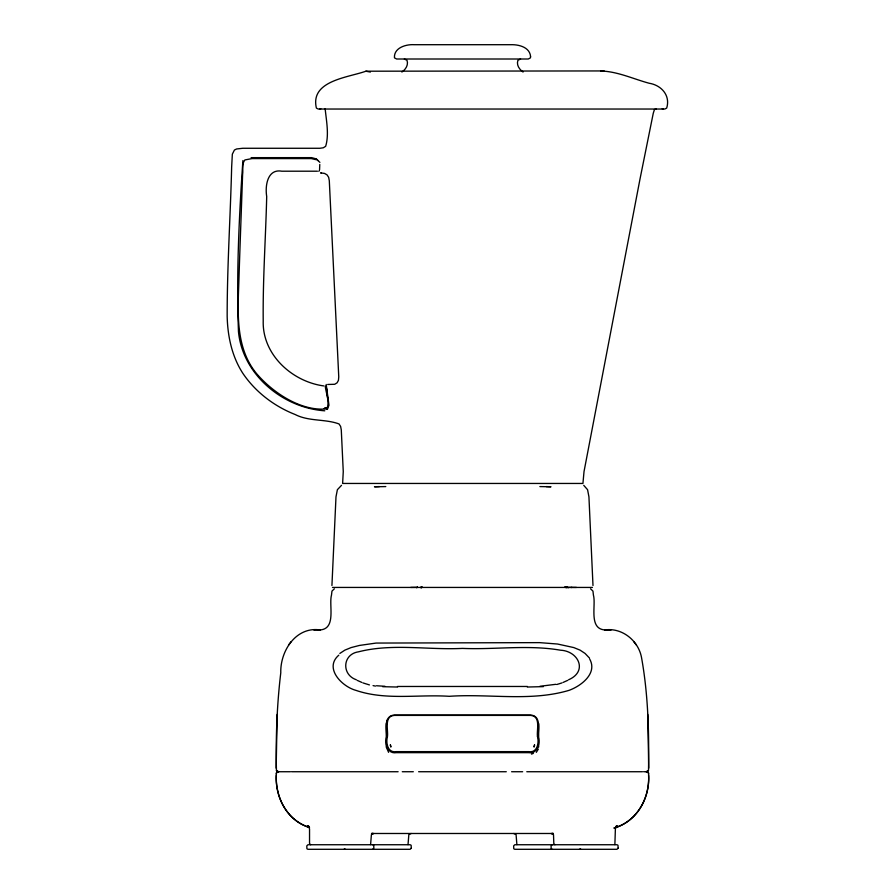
<?xml version="1.0" encoding="UTF-8"?>
<svg xmlns="http://www.w3.org/2000/svg" width="894" height="894" viewBox="0 0 894 894"><rect width="100%" height="100%" fill="white"/><g stroke="black" fill="none" stroke-linecap="round" stroke-linejoin="round"><path stroke-width="1.34" d="M646.463 771.734L648.496 770.717C649.145 732.924 648.239 694.66 641.49 657.358C638.35 640.596 622.023 627.353 604.679 629.946L611.004 630.058M648.742 768.158L647.737 714.429M313.917 630.058L320.231 629.946C296.015 626.236 280.157 651.055 280.783 672.746C276.905 705.21 275.676 738.075 276.447 770.717L278.447 771.734M646.328 771.734L648.452 772.751C650.765 796.319 637.936 821.251 614.144 828.012M648.586 775.31C649.782 798.141 636.975 821.508 614.066 828.023M277.174 714.429L276.157 768.158M331.931 585.525L335.988 496.852L337.384 489.7L341.519 485.33M276.313 775.31C275.285 797.593 287.231 820.692 309.559 827.509C286.337 820.491 274.268 795.783 276.481 772.751L278.582 771.734M276.257 774.014L276.469 772.751M319.56 169.771L319.773 164.429M417.286 586.643L416.738 587.839M242.9 160.562C239.011 217.208 236.284 274.838 238.475 331.73C242.576 374.765 282.996 407.966 324.801 410.804M315.683 159.635L311.313 158.584L252.074 158.584L244.9 159.937C241.57 163.937 243.358 169.782 242.598 174.553C241.369 210.302 239.983 246.051 238.854 281.8C237.77 312.922 235.413 348.168 256.701 373.759C273.005 392.801 301.189 411.542 326.779 408.882C330.042 401.965 325.941 393.326 325.226 385.94M421.409 587.839L421.957 586.643M319.236 170.665L318.823 171.324M387.359 719.771L386.264 723.537L386.264 747.06L388.599 752.346M538.367 749.049L536.311 752.346M291.086 641.724L288.516 645.043M327.383 409.418L328.958 405.206L326.209 384.454M338.804 655.168C323.773 668.097 341.944 686.592 355.879 690.347C385.783 700.605 418.236 694.247 449.257 696.314C488.951 693.52 530.466 701.846 569.042 690.347C581.022 686.044 597.695 673.45 589.738 659.146M370.597 844.618L371.401 834.65L373.748 833.487M408.022 844.618L408.837 834.65L411.173 833.487M648.474 770.717L645.949 771.734M614.871 844.618L615.385 828.939L616.447 826.112L615.988 826.626L617.318 825.732L615.642 826.715M580.552 848.797L579.524 849.3M401.875 72.045C405.675 69.453 408.592 65.027 407.016 60.323L404.356 59.004M326.779 408.882L327.539 407.966M568.64 679.742C588.029 671.372 578.574 651.033 560.504 650.206C528.164 644.596 495.097 649.782 462.455 648.396C427.891 650.139 392.432 643.166 358.528 651.815C342.469 654.129 341.34 674.635 356.281 679.742M339.843 653.436L344.861 650.139L351.118 647.58L359.366 645.457L376.083 643.065L539.574 642.63L557.565 644.026L573.803 647.58L580.072 650.139L585.078 653.447L589.526 658.118M334.356 588.822L331.965 591.102L331.495 595.113C328.634 605.126 336.759 629.309 319.538 629.968M563.153 682.401L567.701 680.368M531.483 754.111L533.394 753.351M556.794 684.513L562.013 682.904M656.33 108.71L654.442 109.582L653.268 113.247L640.037 178.856L584.017 471.607L582.933 483.453L342.625 483.453L343.262 471.607L341.284 429.891L340.625 426.449L339.038 423.957C325.204 418.794 308.866 421.61 295.154 414.514C274.234 406.289 255.516 392.053 242.877 373.379C231.904 356.505 227.635 336.189 227.165 316.297C227.143 266.58 230.395 216.918 231.647 167.223L232.339 154.17L234.407 150.047L236.586 148.974L242.766 148.27L319.907 148.27L323.293 147.778L325.662 146.314C329.182 134.703 326.411 121.025 325.181 109.034L324.578 108.71M372.709 849.3L373.848 848.16L373.714 845.243L372.709 844.741M520.565 59.004L517.905 60.323C516.251 65.094 519.38 69.341 523.046 72.045M319.616 109.034L320.79 108.8M555.766 684.323L539.965 686.279M552.213 844.741L551.073 845.88L551.196 848.797L552.213 849.3M571.054 587.459L571.903 587.436M601.673 70.972L603.338 70.939L365.881 71.207C347.833 77.666 309.927 80.639 316.387 108.096L318.253 109.034L664.812 109.034L666.678 108.096C670.645 95.524 661.37 85.153 649.178 83.254C633.209 78.929 617.43 71.397 600.712 70.995L604.132 70.939M543.418 686.614L527.348 687.028M422.102 587.369L420.169 587.459L421.644 587.436M576.418 587.436L565.947 587.369M379.425 486.582L374.452 486.772L385.806 486.582M416.034 587.369L410.737 587.436M527.449 686.469L397.472 686.469M552.134 833.487L553.408 833.476L551.654 833.487M251.125 157.646L311.626 157.635L316.409 158.931L319.884 162.395M317.415 171.201L281.833 171.201C267.652 168.586 264.903 185.416 266.703 196.501C265.697 237.983 262.758 279.464 263.216 320.968C262.21 354.572 292.07 381.637 323.773 385.929M320.566 172.944L321.337 172.944M539.875 486.582L551.006 486.772L546.256 486.582M332.49 587.436L592.431 587.436M278.973 771.734L290.516 771.734M291.556 771.734L398.121 771.734M402.266 771.734L413.319 771.734M418.627 771.734L506.283 771.734M511.603 771.734L522.655 771.734M526.789 771.734L642.495 771.734M643.602 771.734L645.524 771.734M372.329 833.487L552.593 833.487M373.267 833.487L371.513 833.476L372.776 833.487M397.573 687.028L382.699 686.693M376.497 685.754L384.956 686.279M327.685 384.465L334.691 384.286L337.083 382.811L338.435 380.352L338.759 376.899L329.305 180.733L328.646 177.325L327.07 174.889L324.556 173.425L321.114 172.944M365.881 71.207L370.384 72.056M605.383 629.968C588.163 629.309 596.276 605.126 593.415 595.113L592.957 591.102L590.565 588.822M373.066 685.62L375.48 686.089M662.219 108.8L663.393 109.034M551.173 833.487L553.509 834.65L553.811 843.601L554.951 844.741M513.748 833.487L516.084 834.65L516.888 844.618M278.671 771.734L276.447 770.717M345.386 849.3L344.369 848.797M310.676 844.741L309.536 843.601L309.536 828.939L308.475 826.112L308.922 826.626L307.603 825.732L309.279 826.715M362.908 682.904L369.434 684.916M357.22 680.368L361.768 682.401M568.171 587.839L566.841 586.643M566.237 587.839L564.919 586.643M316.163 159.233L318.052 160.641M583.737 485.33L587.57 489.7L588.934 496.852L592.99 585.525M636.405 645.043L633.824 641.724M326.545 388.409L327.036 391.114M648.441 772.751L648.642 774.014M327.271 394.936L327.74 398.69M538.657 723.537L538.657 747.06M537.462 736.466C539.25 742.813 537.294 753.117 528.723 751.63L396.198 751.63C387.627 753.117 385.672 742.813 387.46 736.466C388.342 729.962 383.783 716.06 394.332 715.401L530.589 715.401C541.138 716.06 536.568 729.962 537.462 736.466M538.21 736.757C540.244 743.652 537.484 754.201 528.522 752.659L396.388 752.659C387.426 754.201 384.677 743.652 386.711 736.757C386.834 729.906 383.448 715.513 394.355 715.077L530.567 715.077C541.473 715.513 538.087 729.906 538.21 736.757M530.567 56.411L530.466 57.853L528.287 59.004L396.634 59.004L394.455 57.853C393.718 47.784 405.999 44.175 414.123 44.7L510.787 44.7C518.643 44.443 529.65 47.047 530.567 56.411M534.556 744.925L534.076 746.836L534.556 744.925M411.274 848.16L410.134 849.3L307.949 849.3L306.921 848.797L306.798 845.88L307.949 844.741L410.134 844.741L411.139 845.243L411.274 848.16M618.123 848.16L616.972 849.3L514.788 849.3L513.771 848.797L513.648 845.88L514.788 844.741L616.972 844.741L617.989 845.243L618.123 848.16M325.829 407.798L324.31 408.469L325.829 407.798M390.846 746.836L390.365 744.925L390.846 746.836"/></g></svg>
